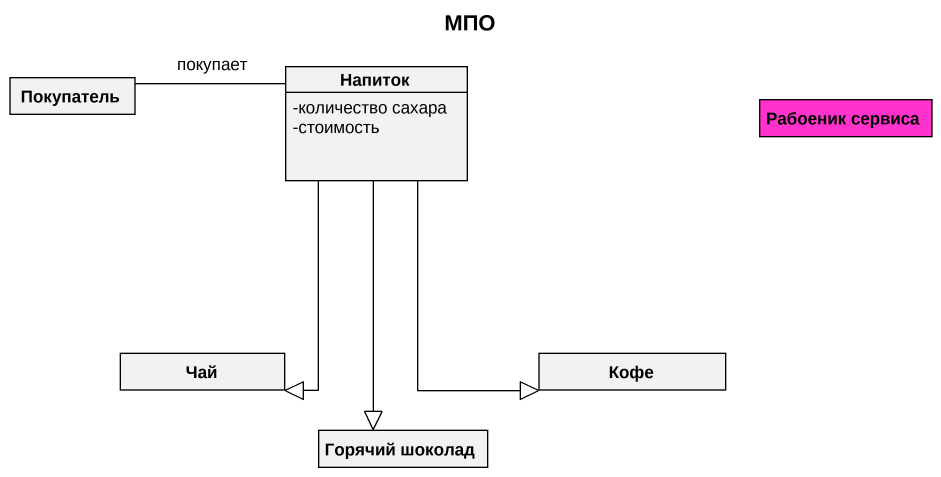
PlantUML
@startuml
title МПО
hide circle
hide empty members
skinparam classAttributeIconSize 0
class Покупатель
class Напиток {
  -количество сахара
  -стоимость
}
class "Рабоеник сервиса" as Рабоеник_сервиса #FF33CC
class Чай
class Кофе
class "Горячий шоколад" as Горячий_шоколад
Покупатель -right- Напиток : покупает
Напиток --|> Чай
Напиток --|> Кофе
Напиток --|> Горячий_шоколад
@enduml
